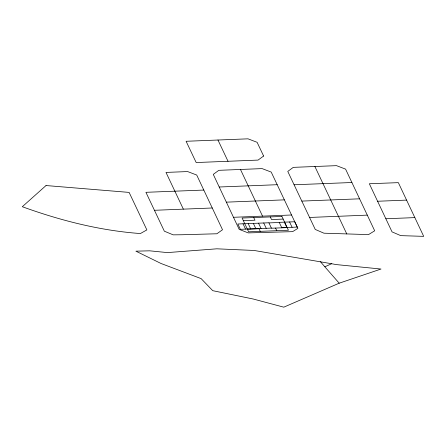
<?xml version="1.0" encoding="UTF-8"?>
<svg xmlns="http://www.w3.org/2000/svg" width="446" height="446" viewBox="0 0 446 446"><rect width="100%" height="100%" fill="white"/><g stroke="black" fill="none" stroke-linecap="round" stroke-linejoin="round"><path stroke-width="0.67" d="M320.423 261.674L324.833 266.797L331.64 263.737L336.173 264.578L381.007 269.038L339.2 283.193L283.795 307.171L253.244 299.021L212.753 290.68L201.135 278.627L161.017 263.486L135.902 251.17L149.639 250.819L167.417 252.598L216.845 248.812L254.125 250.468L331.64 263.737M219.215 187.002L239.179 229.367L248.216 232.896L292.609 231.647L297.889 228.385L271.213 172.084L262.109 168.605L218.819 170.327L213.277 174.386L219.215 187.002L277.195 184.705M226.356 202.155L284.37 199.858M377.611 201.252L406.579 200.109L423.7 236.358L400.737 235.633L392.045 231.881L369.344 183.752L398.345 182.643L406.579 200.109M154.444 210.295L212.257 207.992M233.487 217.286L291.545 214.994M309.574 217.458L367.292 215.128L374.685 230.799L368.524 234.607L323.941 233.197L315.25 229.445L287.77 171.426L293.29 167.361L336.501 165.656L345.583 169.123L367.292 215.128M243.338 220.659L254.978 220.196L253.735 217.57M283.165 219.086L271.525 219.543L270.287 216.918M268.938 222.9L279.28 222.493M385.846 218.752L414.847 217.609M271.391 228.096L240.361 229.322L237.846 223.998L268.877 222.771L271.452 228.224L287.191 227.605M281.738 227.689L297.253 227.075L294.734 221.751L279.218 222.364L281.8 227.817M247.363 229.177L259.003 228.72L260.241 231.346M294.087 184.778L351.905 182.514M203.811 190.063L145.926 192.31L164.345 231.19L173.171 234.847L181.673 234.758L216.873 233.771L222.521 229.757L196.725 175.044L187.621 171.565L166.001 172.424L183.351 209.135M301.819 201.09L359.587 198.816M324.833 266.797L339.2 283.193M314.893 166.509L346.765 233.921M262.532 216.143L240.466 169.463M217.96 140.016L228.023 161.285M289.565 221.952L292.08 227.282M284.392 222.158L286.906 227.482M275.55 228.062L276.793 230.694M263.703 222.978L266.223 228.302M258.535 223.178L261.049 228.508M253.361 223.385L255.876 228.709M248.188 223.591L250.708 228.915M243.02 223.792L245.534 229.121M46.027 185.542L22.3 206.721C60.361 220.508 99.921 230.627 140.395 233.548L146.868 229.902L129.123 192.41L46.027 185.542M263.614 156.028L258.072 160.086L196.184 162.545L186.094 141.282L248.004 138.829L257.102 142.307L263.614 156.028M281.922 216.455L242.1 218.033L248.606 231.809L288.434 230.231L281.922 216.455"/></g></svg>
